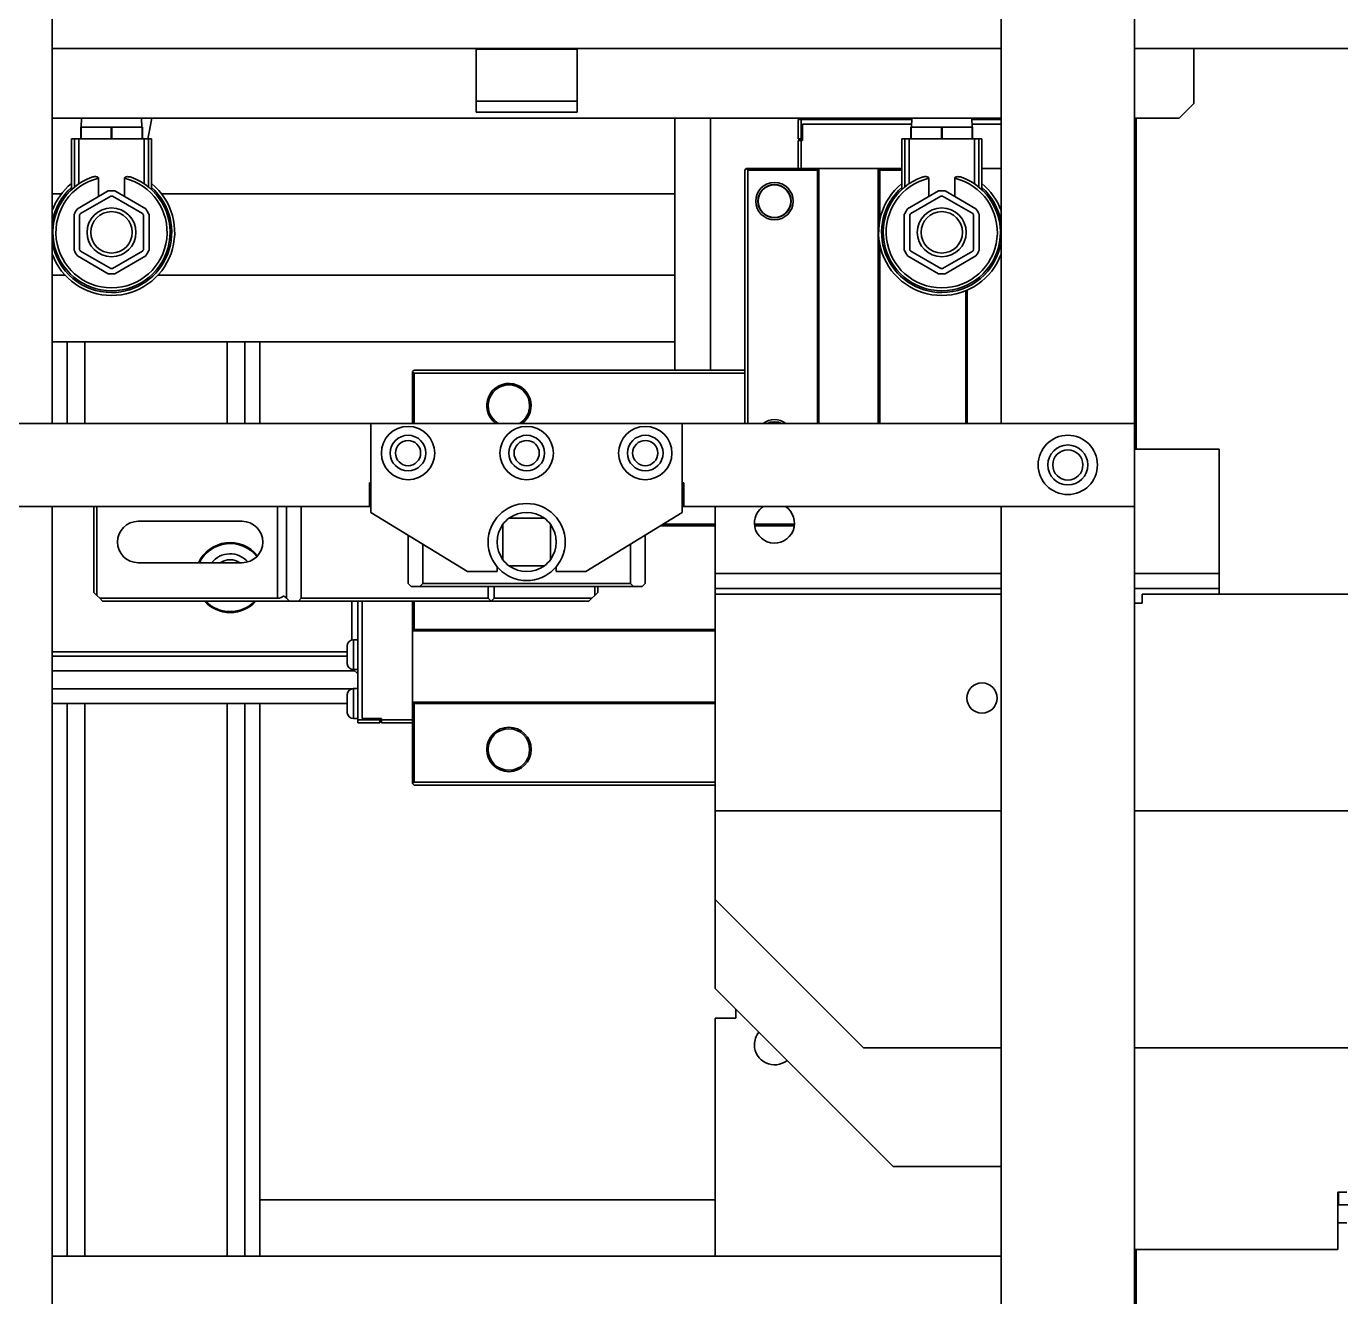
# Model space of a CAD drawing. Header units: millimetres. Extents: x -1052 to 3351, y 0 to 2015.
# Drawn here: x -378.26 to -371.7, y 1675.2 to 1681.54 of the extents above; entities that cross this region are included whole.
import ezdxf

# ---------------------------------------------------------------- set-up
doc = ezdxf.new("R2010")
doc.units = ezdxf.units.MM

msp = doc.modelspace()

# ---------------------------------------------------------------- linework, layer by layer
at = {"color": 7, "linetype": 'Continuous', "lineweight": 35}
for p, q in [((-372.7291, 1683.1649), (-372.7291, 1679.5557)), ((-372.7291, 1683.1649), (-372.7291, 1679.5557)), ((-378.1281, 1683.091), (-378.1281, 1679.5557)), ((-378.1281, 1683.091), (-378.1281, 1679.5557)), ((-373.3947, 1683.091), (-373.3947, 1679.5557)), ((-373.3947, 1683.091), (-373.3947, 1679.5557)), ((-373.3947, 1681.4269), (-378.1281, 1681.4269)), ((-373.3947, 1681.4269), (-378.1281, 1681.4269)), ((-376.0129, 1681.4269), (-376.0129, 1681.4234)), ((-376.0129, 1681.4269), (-376.0129, 1681.4234)), ((-376.0129, 1681.4234), (-375.51, 1681.4234)), ((-376.0129, 1681.4234), (-376.0129, 1681.1641)), ((-376.0129, 1681.4234), (-375.51, 1681.4234)), ((-376.0129, 1681.4234), (-376.0129, 1681.1641)), ((-375.51, 1681.4234), (-375.51, 1681.4269)), ((-375.51, 1681.4234), (-375.51, 1681.4269)), ((-375.51, 1681.1641), (-375.51, 1681.4234)), ((-375.51, 1681.1641), (-375.51, 1681.4234)), ((-371.5458, 1681.4269), (-372.7291, 1681.4269)), ((-371.5458, 1681.4269), (-372.7291, 1681.4269)), ((-372.4333, 1681.4269), (-372.4333, 1681.1532)), ((-372.4333, 1681.4269), (-372.4333, 1681.1532)), ((-376.0129, 1681.1641), (-375.51, 1681.1641)), ((-376.0129, 1681.1089), (-376.0129, 1681.1641)), ((-376.0129, 1681.1641), (-375.51, 1681.1641)), ((-376.0129, 1681.1089), (-376.0129, 1681.1641)), ((-375.51, 1681.1641), (-375.51, 1681.1089)), ((-375.51, 1681.1641), (-375.51, 1681.1089)), ((-372.5072, 1681.0793), (-372.4333, 1681.1532)), ((-372.5072, 1681.0793), (-372.4333, 1681.1532)), ((-375.51, 1681.1089), (-376.0129, 1681.1089)), ((-375.51, 1681.1089), (-376.0129, 1681.1089)), ((-373.3947, 1681.0793), (-378.1281, 1681.0793)), ((-373.3947, 1681.0793), (-378.1281, 1681.0793)), ((-377.9861, 1680.9758), (-377.9861, 1681.035)), ((-377.9861, 1681.035), (-377.9846, 1681.035)), ((-377.9861, 1680.9758), (-377.9861, 1681.035)), ((-377.9861, 1681.035), (-377.9846, 1681.035)), ((-377.9846, 1681.035), (-377.9846, 1680.9758)), ((-377.9846, 1681.035), (-377.8338, 1681.035)), ((-377.9846, 1681.035), (-377.9846, 1680.9758)), ((-377.9846, 1681.035), (-377.8338, 1681.035)), ((-377.9817, 1681.0793), (-377.9839, 1681.035)), ((-377.9817, 1681.0793), (-377.9839, 1681.035)), ((-377.8338, 1681.035), (-377.8308, 1681.035)), ((-377.8338, 1680.9758), (-377.8338, 1681.035)), ((-377.8338, 1681.035), (-377.8308, 1681.035)), ((-377.8338, 1680.9758), (-377.8338, 1681.035)), ((-377.8308, 1681.035), (-377.8308, 1680.9758)), ((-377.8308, 1681.035), (-377.68, 1681.035)), ((-377.8308, 1681.035), (-377.8308, 1680.9758)), ((-377.8308, 1681.035), (-377.68, 1681.035)), ((-377.6807, 1681.035), (-377.6829, 1681.0793)), ((-377.6807, 1681.035), (-377.6829, 1681.0793)), ((-377.68, 1680.9758), (-377.68, 1681.035)), ((-377.68, 1681.035), (-377.6784, 1681.035)), ((-377.68, 1680.9758), (-377.68, 1681.035)), ((-377.68, 1681.035), (-377.6784, 1681.035)), ((-377.6784, 1681.035), (-377.6784, 1680.9758)), ((-377.6784, 1681.035), (-377.6784, 1680.9758)), ((-375.0218, 1679.822), (-375.0218, 1681.0793)), ((-375.0218, 1679.822), (-375.0218, 1681.0793)), ((-374.8443, 1679.822), (-374.8443, 1681.0793)), ((-374.8443, 1679.822), (-374.8443, 1681.0793)), ((-374.407, 1681.0719), (-374.407, 1680.9757)), ((-374.407, 1681.0719), (-374.3922, 1681.0719)), ((-374.407, 1681.0719), (-374.407, 1680.9757)), ((-374.407, 1681.0719), (-374.3922, 1681.0719)), ((-374.3922, 1681.0719), (-374.3922, 1680.9757)), ((-374.3922, 1681.0719), (-373.8403, 1681.0719)), ((-374.3922, 1681.0719), (-374.3922, 1680.9757)), ((-374.3922, 1681.0719), (-373.8403, 1681.0719)), ((-374.3895, 1681.0793), (-374.3895, 1681.0719)), ((-374.3895, 1681.0793), (-374.3895, 1681.0719)), ((-374.3848, 1680.9683), (-374.3848, 1681.0497)), ((-374.3848, 1681.0497), (-373.8415, 1681.0497)), ((-374.3848, 1680.9757), (-374.3848, 1681.0497)), ((-374.3848, 1680.9683), (-374.3848, 1681.0497)), ((-374.3848, 1681.0497), (-373.8415, 1681.0497)), ((-374.3848, 1680.9757), (-374.3848, 1681.0497)), ((-374.2617, 1681.0719), (-374.2617, 1681.0793)), ((-374.2617, 1681.0719), (-374.2617, 1681.0793)), ((-374.2295, 1681.0793), (-374.2295, 1681.0719)), ((-374.2295, 1681.0793), (-374.2295, 1681.0719)), ((-374.1999, 1681.0719), (-374.1925, 1681.0793)), ((-374.1999, 1681.0719), (-374.1925, 1681.0793)), ((-374.1602, 1681.0793), (-374.1602, 1681.0719)), ((-374.1602, 1681.0793), (-374.1602, 1681.0719)), ((-374.0324, 1681.0719), (-374.0324, 1681.0793)), ((-374.0324, 1681.0719), (-374.0324, 1681.0793)), ((-373.8711, 1681.0793), (-373.8711, 1681.0719)), ((-373.8711, 1681.0793), (-373.8711, 1681.0719)), ((-373.8444, 1680.9758), (-373.8444, 1681.035)), ((-373.8444, 1681.035), (-373.8429, 1681.035)), ((-373.8444, 1680.9758), (-373.8444, 1681.035)), ((-373.8444, 1681.035), (-373.8429, 1681.035)), ((-373.8429, 1681.035), (-373.8429, 1680.9758)), ((-373.8429, 1681.035), (-373.6921, 1681.035)), ((-373.8429, 1681.035), (-373.8429, 1680.9758)), ((-373.8429, 1681.035), (-373.6921, 1681.035)), ((-373.84, 1681.0793), (-373.8422, 1681.035)), ((-373.84, 1681.0793), (-373.8422, 1681.035)), ((-373.6921, 1681.035), (-373.6891, 1681.035)), ((-373.6921, 1680.9758), (-373.6921, 1681.035)), ((-373.6921, 1681.035), (-373.6891, 1681.035)), ((-373.6921, 1680.9758), (-373.6921, 1681.035)), ((-373.6891, 1681.035), (-373.6891, 1680.9758)), ((-373.6891, 1681.035), (-373.5383, 1681.035)), ((-373.6891, 1681.035), (-373.6891, 1680.9758)), ((-373.6891, 1681.035), (-373.5383, 1681.035)), ((-373.539, 1681.035), (-373.5412, 1681.0793)), ((-373.539, 1681.035), (-373.5412, 1681.0793)), ((-373.5408, 1681.0719), (-373.3947, 1681.0719)), ((-373.5408, 1681.0719), (-373.3947, 1681.0719)), ((-373.5397, 1681.0497), (-373.3947, 1681.0497)), ((-373.5397, 1681.0497), (-373.3947, 1681.0497)), ((-373.539, 1681.0793), (-373.539, 1681.0719)), ((-373.539, 1681.0793), (-373.539, 1681.0719)), ((-373.5383, 1680.9758), (-373.5383, 1681.035)), ((-373.5383, 1681.035), (-373.5367, 1681.035)), ((-373.5383, 1680.9758), (-373.5383, 1681.035)), ((-373.5383, 1681.035), (-373.5367, 1681.035)), ((-373.5367, 1681.035), (-373.5367, 1680.9758)), ((-373.5367, 1681.035), (-373.5367, 1680.9758)), ((-373.4112, 1681.0719), (-373.4112, 1681.0793)), ((-373.4112, 1681.0719), (-373.4112, 1681.0793)), ((-372.5072, 1681.0793), (-372.7291, 1681.0793)), ((-372.5072, 1681.0793), (-372.7291, 1681.0793)), ((-372.7207, 1681.0793), (-372.7207, 1679.4277)), ((-372.7207, 1681.0793), (-372.7207, 1679.4277)), ((-378.032, 1680.7226), (-378.032, 1680.9758)), ((-378.032, 1680.9758), (-378.0172, 1680.9758)), ((-378.032, 1680.7226), (-378.032, 1680.9758)), ((-378.032, 1680.9758), (-378.0172, 1680.9758)), ((-378.0172, 1680.9758), (-378.0172, 1680.7356)), ((-378.0172, 1680.9758), (-377.9958, 1680.9758)), ((-378.0172, 1680.9758), (-378.0172, 1680.7356)), ((-378.0172, 1680.9758), (-377.9958, 1680.9758)), ((-377.9958, 1680.9758), (-377.9958, 1680.7515)), ((-377.9958, 1680.9758), (-377.6688, 1680.9758)), ((-377.9958, 1680.9758), (-377.9958, 1680.7515)), ((-377.9958, 1680.9758), (-377.6688, 1680.9758)), ((-377.6688, 1680.7515), (-377.6688, 1680.9758)), ((-377.6688, 1680.9758), (-377.6474, 1680.9758)), ((-377.6688, 1680.7515), (-377.6688, 1680.9758)), ((-377.6688, 1680.9758), (-377.6474, 1680.9758)), ((-377.6474, 1680.7356), (-377.6474, 1680.9758)), ((-377.6474, 1680.9758), (-377.6326, 1680.9758)), ((-377.6474, 1680.7356), (-377.6474, 1680.9758)), ((-377.6474, 1680.9758), (-377.6326, 1680.9758)), ((-377.6326, 1680.9758), (-377.6326, 1680.7226)), ((-377.6326, 1680.9758), (-377.6326, 1680.7226)), ((-374.3922, 1680.9757), (-374.407, 1680.9757)), ((-374.3922, 1680.9757), (-374.407, 1680.9757)), ((-374.407, 1680.9683), (-374.407, 1680.8278)), ((-374.407, 1680.9683), (-374.3922, 1680.9683)), ((-374.407, 1680.9683), (-374.407, 1680.8278)), ((-374.407, 1680.9683), (-374.3922, 1680.9683)), ((-374.3848, 1680.9757), (-374.3922, 1680.9757)), ((-374.3848, 1680.9757), (-374.3922, 1680.9757)), ((-374.3922, 1680.9683), (-374.3922, 1680.8278)), ((-374.3922, 1680.9683), (-374.3848, 1680.9683)), ((-374.3922, 1680.9683), (-374.3922, 1680.8278)), ((-374.3922, 1680.9683), (-374.3848, 1680.9683)), ((-373.8903, 1680.7226), (-373.8903, 1680.9758)), ((-373.8903, 1680.9758), (-373.8755, 1680.9758)), ((-373.8903, 1680.7226), (-373.8903, 1680.9758)), ((-373.8903, 1680.9758), (-373.8755, 1680.9758)), ((-373.8755, 1680.9758), (-373.8755, 1680.7356)), ((-373.8755, 1680.9758), (-373.8541, 1680.9758)), ((-373.8755, 1680.9758), (-373.8755, 1680.7356)), ((-373.8755, 1680.9758), (-373.8541, 1680.9758)), ((-373.8541, 1680.9758), (-373.8541, 1680.7515)), ((-373.8541, 1680.9758), (-373.5271, 1680.9758)), ((-373.8541, 1680.9758), (-373.8541, 1680.7515)), ((-373.8541, 1680.9758), (-373.5271, 1680.9758)), ((-373.5271, 1680.7515), (-373.5271, 1680.9758)), ((-373.5271, 1680.9758), (-373.5057, 1680.9758)), ((-373.5271, 1680.7515), (-373.5271, 1680.9758)), ((-373.5271, 1680.9758), (-373.5057, 1680.9758)), ((-373.5057, 1680.7356), (-373.5057, 1680.9758)), ((-373.5057, 1680.9758), (-373.4909, 1680.9758)), ((-373.5057, 1680.7356), (-373.5057, 1680.9758)), ((-373.5057, 1680.9758), (-373.4909, 1680.9758)), ((-373.4909, 1680.9758), (-373.4909, 1680.7226)), ((-373.4909, 1680.9758), (-373.4909, 1680.7226)), ((-374.6658, 1680.8278), (-374.6732, 1680.8204)), ((-374.6658, 1680.8278), (-374.6732, 1680.8204)), ((-374.6732, 1679.5557), (-374.6732, 1680.8204)), ((-374.6732, 1679.5557), (-374.6732, 1680.8204)), ((-374.6584, 1680.8204), (-374.6658, 1680.8278)), ((-374.6658, 1680.8278), (-374.3034, 1680.8278)), ((-374.6584, 1680.8204), (-374.6658, 1680.8278)), ((-374.6658, 1680.8278), (-374.3034, 1680.8278)), ((-374.3108, 1680.8204), (-374.6584, 1680.8204)), ((-374.6584, 1679.5557), (-374.6584, 1680.8204)), ((-374.3108, 1680.8204), (-374.6584, 1680.8204)), ((-374.6584, 1679.5557), (-374.6584, 1680.8204)), ((-374.3034, 1680.8278), (-374.3108, 1680.8204)), ((-374.3034, 1680.8278), (-374.3108, 1680.8204)), ((-374.3108, 1679.5557), (-374.3108, 1680.8204)), ((-374.3108, 1679.5557), (-374.3108, 1680.8204)), ((-374.3034, 1679.5557), (-374.3034, 1680.8278)), ((-374.0076, 1680.8278), (-374.3034, 1680.8278)), ((-374.3034, 1679.5557), (-374.3034, 1680.8278)), ((-374.0076, 1680.8278), (-374.3034, 1680.8278)), ((-374.0002, 1680.8204), (-374.0076, 1680.8278)), ((-374.0076, 1680.8278), (-373.8903, 1680.8278)), ((-374.0076, 1679.5557), (-374.0076, 1680.8278)), ((-374.0002, 1680.8204), (-374.0076, 1680.8278)), ((-374.0076, 1680.8278), (-373.8903, 1680.8278)), ((-374.0076, 1679.5557), (-374.0076, 1680.8278)), ((-374.0002, 1680.5678), (-374.0002, 1680.8204)), ((-373.8903, 1680.8204), (-374.0002, 1680.8204)), ((-374.0002, 1680.5678), (-374.0002, 1680.8204)), ((-373.8903, 1680.8204), (-374.0002, 1680.8204)), ((-373.4909, 1680.8278), (-373.3947, 1680.8278)), ((-373.4909, 1680.8278), (-373.3947, 1680.8278)), ((-377.8966, 1680.7792), (-377.8966, 1680.6883)), ((-377.8966, 1680.7792), (-377.8966, 1680.6883)), ((-377.7679, 1680.6883), (-377.7679, 1680.7792)), ((-377.7679, 1680.6883), (-377.7679, 1680.7792)), ((-373.7549, 1680.7792), (-373.7549, 1680.6883)), ((-373.7549, 1680.7792), (-373.7549, 1680.6883)), ((-373.6262, 1680.6883), (-373.6262, 1680.7792)), ((-373.6262, 1680.6883), (-373.6262, 1680.7792)), ((-378.0816, 1680.7021), (-378.1281, 1680.7021)), ((-378.0816, 1680.7021), (-378.1281, 1680.7021)), ((-377.849, 1680.7158), (-378.0027, 1680.6271)), ((-377.849, 1680.7158), (-378.0027, 1680.6271)), ((-377.8365, 1680.6906), (-377.987, 1680.6037)), ((-377.8365, 1680.6906), (-377.987, 1680.6037)), ((-377.6775, 1680.6037), (-377.828, 1680.6906)), ((-377.6775, 1680.6037), (-377.828, 1680.6906)), ((-377.6619, 1680.6271), (-377.8156, 1680.7158)), ((-377.6619, 1680.6271), (-377.8156, 1680.7158)), ((-375.0218, 1680.7021), (-377.583, 1680.7021)), ((-375.0218, 1680.7021), (-377.583, 1680.7021)), ((-373.7073, 1680.7158), (-373.861, 1680.6271)), ((-373.7073, 1680.7158), (-373.861, 1680.6271)), ((-373.6948, 1680.6906), (-373.8453, 1680.6037)), ((-373.6948, 1680.6906), (-373.8453, 1680.6037)), ((-373.5358, 1680.6037), (-373.6863, 1680.6906)), ((-373.5358, 1680.6037), (-373.6863, 1680.6906)), ((-373.5202, 1680.6271), (-373.6739, 1680.7158)), ((-373.5202, 1680.6271), (-373.6739, 1680.7158)), ((-378.0194, 1680.5981), (-378.0194, 1680.4207)), ((-378.0194, 1680.5981), (-378.0194, 1680.4207)), ((-377.9913, 1680.5963), (-377.9913, 1680.4225)), ((-377.9913, 1680.5963), (-377.9913, 1680.4225)), ((-377.6733, 1680.4225), (-377.6733, 1680.5963)), ((-377.6733, 1680.4225), (-377.6733, 1680.5963)), ((-377.6452, 1680.4207), (-377.6452, 1680.5981)), ((-377.6452, 1680.4207), (-377.6452, 1680.5981)), ((-373.8777, 1680.5981), (-373.8777, 1680.4207)), ((-373.8777, 1680.5981), (-373.8777, 1680.4207)), ((-373.8496, 1680.5963), (-373.8496, 1680.4225)), ((-373.8496, 1680.5963), (-373.8496, 1680.4225)), ((-373.5316, 1680.4225), (-373.5316, 1680.5963)), ((-373.5316, 1680.4225), (-373.5316, 1680.5963)), ((-373.5035, 1680.4207), (-373.5035, 1680.5981)), ((-373.5035, 1680.4207), (-373.5035, 1680.5981)), ((-374.0002, 1679.5557), (-374.0002, 1680.451)), ((-374.0002, 1679.5557), (-374.0002, 1680.451)), ((-378.0027, 1680.3917), (-377.849, 1680.303)), ((-378.0027, 1680.3917), (-377.849, 1680.303)), ((-377.987, 1680.4151), (-377.8365, 1680.3283)), ((-377.987, 1680.4151), (-377.8365, 1680.3283)), ((-377.828, 1680.3283), (-377.6775, 1680.4151)), ((-377.828, 1680.3283), (-377.6775, 1680.4151)), ((-377.8156, 1680.303), (-377.6619, 1680.3917)), ((-377.8156, 1680.303), (-377.6619, 1680.3917)), ((-373.861, 1680.3917), (-373.7073, 1680.303)), ((-373.861, 1680.3917), (-373.7073, 1680.303)), ((-373.8453, 1680.4151), (-373.6948, 1680.3283)), ((-373.8453, 1680.4151), (-373.6948, 1680.3283)), ((-373.6863, 1680.3283), (-373.5358, 1680.4151)), ((-373.6863, 1680.3283), (-373.5358, 1680.4151)), ((-373.6739, 1680.303), (-373.5202, 1680.3917)), ((-373.6739, 1680.303), (-373.5202, 1680.3917)), ((-378.0634, 1680.2953), (-378.1281, 1680.2953)), ((-378.0634, 1680.2953), (-378.1281, 1680.2953)), ((-375.0218, 1680.2953), (-377.6011, 1680.2953)), ((-375.0218, 1680.2953), (-377.6011, 1680.2953)), ((-373.5712, 1679.5557), (-373.5712, 1680.2178)), ((-373.5712, 1679.5557), (-373.5712, 1680.2178)), ((-373.5638, 1679.5557), (-373.5638, 1680.221)), ((-373.5638, 1679.5557), (-373.5638, 1680.221)), ((-375.0218, 1679.9625), (-378.1281, 1679.9625)), ((-375.0218, 1679.9625), (-378.1281, 1679.9625)), ((-378.0542, 1679.9625), (-378.0542, 1679.5557)), ((-378.0542, 1679.9625), (-378.0542, 1679.5557)), ((-377.9654, 1679.9625), (-377.9654, 1679.5557)), ((-377.9654, 1679.9625), (-377.9654, 1679.5557)), ((-377.2554, 1679.9625), (-377.2554, 1679.5557)), ((-377.2554, 1679.9625), (-377.2554, 1679.5557)), ((-377.1667, 1679.9625), (-377.1667, 1679.5557)), ((-377.1667, 1679.9625), (-377.1667, 1679.5557)), ((-377.0927, 1679.9625), (-377.0927, 1679.5557)), ((-377.0927, 1679.9625), (-377.0927, 1679.5557)), ((-376.3233, 1679.822), (-376.3307, 1679.8146)), ((-376.3233, 1679.822), (-376.3307, 1679.8146)), ((-376.3307, 1679.8146), (-376.3233, 1679.8072)), ((-376.3307, 1679.5557), (-376.3307, 1679.8146)), ((-376.3307, 1679.8146), (-376.3233, 1679.8072)), ((-376.3307, 1679.5557), (-376.3307, 1679.8146)), ((-374.6732, 1679.822), (-376.3233, 1679.822)), ((-374.6732, 1679.822), (-376.3233, 1679.822)), ((-374.6732, 1679.8072), (-376.3233, 1679.8072)), ((-376.3233, 1679.8072), (-376.3233, 1679.5557)), ((-374.6732, 1679.8072), (-376.3233, 1679.8072)), ((-376.3233, 1679.8072), (-376.3233, 1679.5557)), ((-376.538, 1679.5557), (-378.7938, 1679.5557)), ((-376.538, 1679.5557), (-378.7938, 1679.5557)), ((-376.538, 1679.5557), (-376.538, 1679.112)), ((-374.9849, 1679.5557), (-376.538, 1679.5557)), ((-376.538, 1679.5557), (-376.538, 1679.112)), ((-374.9849, 1679.5557), (-376.538, 1679.5557)), ((-374.9849, 1679.5557), (-374.9849, 1679.112)), ((-372.7291, 1679.5557), (-374.9849, 1679.5557)), ((-374.9849, 1679.5557), (-374.9849, 1679.112)), ((-372.7291, 1679.5557), (-374.9849, 1679.5557)), ((-374.52, 1679.5629), (-374.5113, 1679.5557)), ((-374.52, 1679.5629), (-374.5113, 1679.5557)), ((-374.5057, 1679.5607), (-374.4981, 1679.5557)), ((-374.5057, 1679.5607), (-374.4981, 1679.5557)), ((-372.7291, 1679.1415), (-372.7291, 1679.5557)), ((-372.7291, 1679.1415), (-372.7291, 1679.5557)), ((-372.3065, 1679.4277), (-372.7291, 1679.4277)), ((-372.3065, 1679.4277), (-372.7291, 1679.4277)), ((-372.3065, 1679.4277), (-372.3065, 1678.8064)), ((-372.3065, 1679.4277), (-372.3065, 1678.8064)), ((-376.538, 1679.2599), (-376.5454, 1679.2599)), ((-376.5454, 1679.2599), (-376.5454, 1679.1415)), ((-376.538, 1679.2599), (-376.5454, 1679.2599)), ((-376.5454, 1679.2599), (-376.5454, 1679.1415)), ((-374.9775, 1679.2599), (-374.9849, 1679.2599)), ((-374.9775, 1679.2599), (-374.9849, 1679.2599)), ((-374.9775, 1679.2599), (-374.9775, 1679.1415)), ((-374.9775, 1679.2599), (-374.9775, 1679.1415)), ((-376.5454, 1679.1415), (-378.7938, 1679.1415)), ((-376.5454, 1679.1415), (-378.7938, 1679.1415)), ((-378.1281, 1679.1415), (-378.1281, 1674.7761)), ((-378.1281, 1679.1415), (-378.1281, 1674.7761)), ((-377.921, 1678.7126), (-377.921, 1679.1415)), ((-377.921, 1678.7126), (-377.921, 1679.1415)), ((-377.9062, 1679.1415), (-377.9062, 1678.6978)), ((-377.9062, 1679.1415), (-377.9062, 1678.6978)), ((-377.0039, 1678.683), (-377.0039, 1679.1415)), ((-377.0039, 1678.683), (-377.0039, 1679.1415)), ((-376.9596, 1678.683), (-376.9596, 1679.1415)), ((-376.9596, 1678.683), (-376.9596, 1679.1415)), ((-376.8856, 1679.1415), (-376.8856, 1678.683)), ((-376.8856, 1679.1415), (-376.8856, 1678.683)), ((-376.5454, 1679.1415), (-376.538, 1679.1415)), ((-376.5454, 1679.1415), (-376.538, 1679.1415)), ((-374.9849, 1679.1415), (-374.9775, 1679.1415)), ((-374.9849, 1679.1415), (-374.9775, 1679.1415)), ((-372.7291, 1679.1415), (-374.9775, 1679.1415)), ((-372.7291, 1679.1415), (-374.9775, 1679.1415)), ((-374.8211, 1678.8064), (-374.8211, 1679.1415)), ((-374.8211, 1678.8064), (-374.8211, 1679.1415)), ((-373.3947, 1679.1415), (-373.3947, 1674.7761)), ((-373.3947, 1679.1415), (-373.3947, 1674.7761)), ((-372.7291, 1679.1415), (-372.7291, 1674.7761)), ((-372.7291, 1679.1415), (-372.7291, 1674.7761)), ((-377.6992, 1679.0676), (-377.1814, 1679.0676)), ((-377.6992, 1679.0676), (-377.1814, 1679.0676)), ((-376.0573, 1678.8161), (-376.538, 1679.112)), ((-376.0573, 1678.8161), (-376.538, 1679.112)), ((-375.8798, 1679.0528), (-375.8798, 1678.8753)), ((-375.8798, 1679.0528), (-375.8798, 1678.8753)), ((-375.6727, 1679.0824), (-375.8502, 1679.0824)), ((-375.6727, 1679.0824), (-375.8502, 1679.0824)), ((-375.6431, 1678.8753), (-375.6431, 1679.0528)), ((-375.6431, 1678.8753), (-375.6431, 1679.0528)), ((-374.9849, 1679.112), (-375.4656, 1678.8161)), ((-374.9849, 1679.112), (-375.4656, 1678.8161)), ((-374.8211, 1679.0528), (-375.081, 1679.0528)), ((-374.8211, 1679.0528), (-375.081, 1679.0528)), ((-374.4256, 1679.0528), (-374.625, 1679.0528)), ((-374.4256, 1679.0528), (-374.625, 1679.0528)), ((-376.3531, 1678.757), (-376.3531, 1678.9982)), ((-376.3531, 1678.757), (-376.3531, 1678.9982)), ((-375.1698, 1678.9982), (-375.1698, 1678.757)), ((-375.1698, 1678.9982), (-375.1698, 1678.757)), ((-374.8211, 1679.0454), (-375.093, 1679.0454)), ((-374.8211, 1679.0454), (-375.093, 1679.0454)), ((-374.4262, 1679.0454), (-374.6243, 1679.0454)), ((-374.4262, 1679.0454), (-374.6243, 1679.0454)), ((-376.2791, 1678.9527), (-376.2791, 1678.757)), ((-376.2791, 1678.9527), (-376.2791, 1678.757)), ((-375.2437, 1678.757), (-375.2437, 1678.9527)), ((-375.2437, 1678.757), (-375.2437, 1678.9527)), ((-377.1814, 1678.8605), (-377.6992, 1678.8605)), ((-377.1814, 1678.8605), (-377.6992, 1678.8605)), ((-375.9093, 1678.8161), (-376.0573, 1678.8161)), ((-375.9093, 1678.8161), (-376.0573, 1678.8161)), ((-375.9093, 1678.8412), (-375.9093, 1678.8161)), ((-375.9093, 1678.8412), (-375.9093, 1678.8161)), ((-375.8502, 1678.8457), (-375.6727, 1678.8457)), ((-375.8502, 1678.8457), (-375.6727, 1678.8457)), ((-375.6135, 1678.8161), (-375.6135, 1678.8412)), ((-375.6135, 1678.8161), (-375.6135, 1678.8412)), ((-375.4656, 1678.8161), (-375.6135, 1678.8161)), ((-375.4656, 1678.8161), (-375.6135, 1678.8161)), ((-374.8211, 1678.8064), (-374.8211, 1678.7325)), ((-374.8211, 1678.8064), (-373.3947, 1678.8064)), ((-374.8211, 1678.8064), (-374.8211, 1678.7325)), ((-374.8211, 1678.8064), (-373.3947, 1678.8064)), ((-372.7291, 1678.8064), (-372.3065, 1678.8064)), ((-372.7291, 1678.8064), (-372.3065, 1678.8064)), ((-372.3065, 1678.7325), (-372.3065, 1678.8064)), ((-372.3065, 1678.7325), (-372.3065, 1678.8064)), ((-376.3383, 1678.7422), (-376.3531, 1678.757)), ((-376.3383, 1678.7422), (-376.3531, 1678.757)), ((-376.2939, 1678.7422), (-376.3383, 1678.7422)), ((-376.2939, 1678.7422), (-376.3383, 1678.7422)), ((-376.2791, 1678.757), (-376.2939, 1678.7422)), ((-376.2791, 1678.757), (-376.2939, 1678.7422)), ((-375.2289, 1678.7422), (-376.2939, 1678.7422)), ((-375.2289, 1678.7422), (-376.2939, 1678.7422)), ((-376.2791, 1678.757), (-375.2437, 1678.757)), ((-376.2791, 1678.757), (-375.2437, 1678.757)), ((-375.9537, 1678.683), (-375.9537, 1678.7422)), ((-375.9537, 1678.683), (-375.9537, 1678.7422)), ((-375.9241, 1678.7422), (-375.9241, 1678.683)), ((-375.9241, 1678.7422), (-375.9241, 1678.683)), ((-375.4212, 1678.6978), (-375.4212, 1678.7422)), ((-375.4212, 1678.6978), (-375.4212, 1678.7422)), ((-375.4064, 1678.7422), (-375.4064, 1678.7126)), ((-375.4064, 1678.7422), (-375.4064, 1678.7126)), ((-375.2289, 1678.7422), (-375.2437, 1678.757)), ((-375.2289, 1678.7422), (-375.2437, 1678.757)), ((-375.1845, 1678.7422), (-375.2289, 1678.7422)), ((-375.1845, 1678.7422), (-375.2289, 1678.7422)), ((-375.1698, 1678.757), (-375.1845, 1678.7422)), ((-375.1698, 1678.757), (-375.1845, 1678.7422)), ((-373.3947, 1678.7325), (-374.8211, 1678.7325)), ((-374.8211, 1678.7325), (-374.8211, 1678.7029)), ((-373.3947, 1678.7325), (-374.8211, 1678.7325)), ((-374.8211, 1678.7325), (-374.8211, 1678.7029)), ((-372.3065, 1678.7325), (-372.7291, 1678.7325)), ((-372.3065, 1678.7325), (-372.7291, 1678.7325)), ((-372.3065, 1678.7029), (-372.3065, 1678.7325)), ((-372.3065, 1678.7029), (-372.3065, 1678.7325)), ((-377.921, 1678.7126), (-377.9062, 1678.6978)), ((-377.921, 1678.7126), (-377.9062, 1678.6978)), ((-377.9062, 1678.6978), (-377.8915, 1678.683)), ((-377.9062, 1678.6978), (-377.8915, 1678.683)), ((-377.8915, 1678.683), (-377.8767, 1678.6682)), ((-377.8915, 1678.683), (-377.0039, 1678.683)), ((-377.8915, 1678.683), (-377.8767, 1678.6682)), ((-377.8915, 1678.683), (-377.0039, 1678.683)), ((-376.9448, 1678.6682), (-377.8767, 1678.6682)), ((-376.9448, 1678.6682), (-377.8767, 1678.6682)), ((-376.9448, 1678.6682), (-376.9596, 1678.683)), ((-376.9448, 1678.6682), (-376.9596, 1678.683)), ((-376.9004, 1678.6682), (-376.9448, 1678.6682)), ((-376.9004, 1678.6682), (-376.9448, 1678.6682)), ((-376.8856, 1678.683), (-376.9004, 1678.6682)), ((-376.8856, 1678.683), (-376.9004, 1678.6682)), ((-375.9389, 1678.6682), (-376.9004, 1678.6682)), ((-375.9389, 1678.6682), (-376.9004, 1678.6682)), ((-376.8856, 1678.683), (-375.9537, 1678.683)), ((-376.8856, 1678.683), (-375.9537, 1678.683)), ((-376.634, 1678.4752), (-376.634, 1678.6682)), ((-376.634, 1678.4752), (-376.634, 1678.6682)), ((-376.6044, 1678.0765), (-376.6044, 1678.6682)), ((-376.6044, 1678.0765), (-376.6044, 1678.6682)), ((-376.5822, 1678.0839), (-376.5822, 1678.6682)), ((-376.5822, 1678.0839), (-376.5822, 1678.6682)), ((-376.3307, 1678.5203), (-376.3307, 1678.6682)), ((-376.3307, 1678.5203), (-376.3307, 1678.6682)), ((-376.3233, 1678.6682), (-376.3233, 1678.5277)), ((-376.3233, 1678.6682), (-376.3233, 1678.5277)), ((-375.9389, 1678.6682), (-375.9537, 1678.683)), ((-375.9389, 1678.6682), (-375.9537, 1678.683)), ((-375.9241, 1678.683), (-375.9389, 1678.6682)), ((-375.9241, 1678.683), (-375.9389, 1678.6682)), ((-375.4508, 1678.6682), (-375.9389, 1678.6682)), ((-375.4508, 1678.6682), (-375.9389, 1678.6682)), ((-375.9241, 1678.683), (-375.436, 1678.683)), ((-375.9241, 1678.683), (-375.436, 1678.683)), ((-375.4508, 1678.6682), (-375.436, 1678.683)), ((-375.4508, 1678.6682), (-375.436, 1678.683)), ((-375.436, 1678.683), (-375.4212, 1678.6978)), ((-375.436, 1678.683), (-375.4212, 1678.6978)), ((-375.4212, 1678.6978), (-375.4064, 1678.7126)), ((-375.4212, 1678.6978), (-375.4064, 1678.7126)), ((-374.8211, 1677.6231), (-374.8211, 1678.7029)), ((-374.8211, 1678.7029), (-373.3947, 1678.7029)), ((-374.8211, 1677.6231), (-374.8211, 1678.7029)), ((-374.8211, 1678.7029), (-373.3947, 1678.7029)), ((-372.7291, 1678.6585), (-372.6911, 1678.6585)), ((-372.7291, 1678.6585), (-372.6911, 1678.6585)), ((-372.6911, 1678.6585), (-372.6911, 1678.7029)), ((-372.6911, 1678.7029), (-370.3582, 1678.7029)), ((-372.6911, 1678.6585), (-372.6911, 1678.7029)), ((-372.6911, 1678.7029), (-370.3582, 1678.7029)), ((-376.3233, 1678.5277), (-376.3307, 1678.5203)), ((-376.3233, 1678.5277), (-376.3307, 1678.5203)), ((-374.8211, 1678.5277), (-376.3233, 1678.5277)), ((-374.8211, 1678.5277), (-376.3233, 1678.5277)), ((-376.6044, 1678.4764), (-376.6251, 1678.4764)), ((-376.6251, 1678.3275), (-376.6251, 1678.4764)), ((-376.6044, 1678.4764), (-376.6251, 1678.4764)), ((-376.6251, 1678.3275), (-376.6251, 1678.4764)), ((-374.8211, 1678.5203), (-376.3307, 1678.5203)), ((-376.3307, 1678.5203), (-376.3307, 1678.1653)), ((-374.8211, 1678.5203), (-376.3307, 1678.5203)), ((-376.3307, 1678.5203), (-376.3307, 1678.1653)), ((-378.1281, 1678.4167), (-376.6581, 1678.4167)), ((-378.1281, 1678.4167), (-376.6581, 1678.4167)), ((-376.657, 1678.3946), (-378.1281, 1678.3946)), ((-376.657, 1678.3946), (-378.1281, 1678.3946)), ((-376.657, 1678.4478), (-376.6576, 1678.441)), ((-376.657, 1678.4478), (-376.6576, 1678.441)), ((-376.6576, 1678.441), (-376.6576, 1678.4172)), ((-376.6576, 1678.441), (-376.6576, 1678.4172)), ((-376.6576, 1678.4172), (-376.657, 1678.4172)), ((-376.6576, 1678.4172), (-376.657, 1678.4172)), ((-376.657, 1678.4172), (-376.657, 1678.3867)), ((-376.657, 1678.4172), (-376.657, 1678.3867)), ((-376.6576, 1678.3867), (-376.6576, 1678.3629)), ((-376.657, 1678.3867), (-376.6576, 1678.3867)), ((-376.6576, 1678.3867), (-376.6576, 1678.3629)), ((-376.657, 1678.3867), (-376.6576, 1678.3867)), ((-376.6576, 1678.3629), (-376.657, 1678.3561)), ((-376.6576, 1678.3629), (-376.657, 1678.3561)), ((-376.6044, 1678.3058), (-376.6261, 1678.3275)), ((-376.6044, 1678.3058), (-376.6261, 1678.3275)), ((-376.6251, 1678.3275), (-376.6044, 1678.3275)), ((-376.6251, 1678.3275), (-376.6044, 1678.3275)), ((-376.6192, 1678.3206), (-378.1281, 1678.3206)), ((-376.6192, 1678.3206), (-378.1281, 1678.3206)), ((-378.1281, 1678.2319), (-376.6309, 1678.2319)), ((-378.1281, 1678.2319), (-376.6309, 1678.2319)), ((-376.657, 1678.2037), (-376.6576, 1678.1969)), ((-376.657, 1678.2037), (-376.6576, 1678.1969)), ((-376.6576, 1678.1969), (-376.6576, 1678.1732)), ((-376.6576, 1678.1969), (-376.6576, 1678.1732)), ((-376.6044, 1678.2324), (-376.6251, 1678.2324)), ((-376.6251, 1678.0834), (-376.6251, 1678.2324)), ((-376.6044, 1678.2324), (-376.6251, 1678.2324)), ((-376.6251, 1678.0834), (-376.6251, 1678.2324)), ((-376.657, 1678.1579), (-378.1281, 1678.1579)), ((-376.657, 1678.1579), (-378.1281, 1678.1579)), ((-378.0542, 1678.1579), (-378.0542, 1675.3992)), ((-378.0542, 1678.1579), (-378.0542, 1675.3992)), ((-377.9654, 1678.1579), (-377.9654, 1675.3992)), ((-377.9654, 1678.1579), (-377.9654, 1675.3992)), ((-377.2554, 1678.1579), (-377.2554, 1675.3992)), ((-377.2554, 1678.1579), (-377.2554, 1675.3992)), ((-377.1667, 1678.1579), (-377.1667, 1675.3992)), ((-377.1667, 1678.1579), (-377.1667, 1675.3992)), ((-377.0927, 1678.1579), (-377.0927, 1675.3992)), ((-377.0927, 1678.1579), (-377.0927, 1675.3992)), ((-376.6576, 1678.1732), (-376.657, 1678.1732)), ((-376.6576, 1678.1732), (-376.657, 1678.1732)), ((-376.6576, 1678.1426), (-376.6576, 1678.1188)), ((-376.657, 1678.1426), (-376.6576, 1678.1426)), ((-376.6576, 1678.1426), (-376.6576, 1678.1188)), ((-376.657, 1678.1426), (-376.6576, 1678.1426)), ((-376.657, 1678.1732), (-376.657, 1678.1426)), ((-376.657, 1678.1732), (-376.657, 1678.1426)), ((-376.3307, 1678.1653), (-376.3233, 1678.1579)), ((-374.8211, 1678.1653), (-376.3307, 1678.1653)), ((-376.3307, 1677.7585), (-376.3307, 1678.1653)), ((-376.3307, 1678.1653), (-376.3233, 1678.1579)), ((-374.8211, 1678.1653), (-376.3307, 1678.1653)), ((-376.3307, 1677.7585), (-376.3307, 1678.1653)), ((-376.3233, 1678.1579), (-376.3233, 1677.7659)), ((-374.8211, 1678.1579), (-376.3233, 1678.1579)), ((-376.3233, 1678.1579), (-376.3233, 1677.7659)), ((-374.8211, 1678.1579), (-376.3233, 1678.1579)), ((-376.6576, 1678.1188), (-376.657, 1678.112)), ((-376.6576, 1678.1188), (-376.657, 1678.112)), ((-376.6251, 1678.0834), (-376.6044, 1678.0834)), ((-376.6251, 1678.0834), (-376.6044, 1678.0834)), ((-376.6044, 1678.0765), (-376.4935, 1678.0765)), ((-376.6044, 1678.0617), (-376.6044, 1678.0765)), ((-376.6044, 1678.0765), (-376.4935, 1678.0765)), ((-376.6044, 1678.0617), (-376.6044, 1678.0765)), ((-376.4861, 1678.0839), (-376.5822, 1678.0839)), ((-376.4935, 1678.0839), (-376.5822, 1678.0839)), ((-376.4861, 1678.0839), (-376.5822, 1678.0839)), ((-376.4935, 1678.0839), (-376.5822, 1678.0839)), ((-376.4935, 1678.0839), (-376.4935, 1678.0765)), ((-376.4935, 1678.0839), (-376.4935, 1678.0765)), ((-376.4935, 1678.0765), (-376.4935, 1678.0617)), ((-376.4935, 1678.0765), (-376.4935, 1678.0617)), ((-376.4861, 1678.0765), (-376.4861, 1678.0839)), ((-376.4861, 1678.0765), (-376.4861, 1678.0839)), ((-376.4861, 1678.0765), (-376.3307, 1678.0765)), ((-376.4861, 1678.0617), (-376.4861, 1678.0765)), ((-376.4861, 1678.0765), (-376.3307, 1678.0765)), ((-376.4861, 1678.0617), (-376.4861, 1678.0765)), ((-376.6044, 1678.0617), (-376.4935, 1678.0617)), ((-376.6044, 1678.0617), (-376.4935, 1678.0617)), ((-376.4861, 1678.0617), (-376.3307, 1678.0617)), ((-376.4861, 1678.0617), (-376.3307, 1678.0617)), ((-376.3233, 1677.7659), (-376.3307, 1677.7585)), ((-376.3233, 1677.7659), (-376.3307, 1677.7585)), ((-376.3307, 1677.7585), (-376.3233, 1677.7511)), ((-376.3307, 1677.7585), (-376.3233, 1677.7511)), ((-374.8211, 1677.7659), (-376.3233, 1677.7659)), ((-374.8211, 1677.7659), (-376.3233, 1677.7659)), ((-374.8211, 1677.7511), (-376.3233, 1677.7511)), ((-374.8211, 1677.7511), (-376.3233, 1677.7511)), ((-374.8211, 1677.6231), (-373.3947, 1677.6231)), ((-374.8211, 1677.1793), (-374.8211, 1677.6231)), ((-374.8211, 1677.6231), (-373.3947, 1677.6231)), ((-374.8211, 1677.1793), (-374.8211, 1677.6231)), ((-372.7291, 1677.6231), (-365.0585, 1677.6231)), ((-372.7291, 1677.6231), (-365.0585, 1677.6231)), ((-374.8211, 1677.1793), (-374.0815, 1676.4398)), ((-374.8211, 1676.7356), (-374.8211, 1677.1793)), ((-374.8211, 1677.1793), (-374.0815, 1676.4398)), ((-374.8211, 1676.7356), (-374.8211, 1677.1793)), ((-373.9336, 1675.8481), (-374.8211, 1676.7356)), ((-373.9336, 1675.8481), (-374.8211, 1676.7356)), ((-374.7176, 1676.632), (-374.7176, 1676.5877)), ((-374.7176, 1676.632), (-374.7176, 1676.5877)), ((-374.8211, 1675.3992), (-374.8211, 1676.5877)), ((-374.7176, 1676.5877), (-374.8211, 1676.5877)), ((-374.8211, 1675.3992), (-374.8211, 1676.5877)), ((-374.7176, 1676.5877), (-374.8211, 1676.5877)), ((-374.0815, 1676.4398), (-373.3947, 1676.4398)), ((-374.0815, 1676.4398), (-373.3947, 1676.4398)), ((-372.7291, 1676.4398), (-365.7981, 1676.4398)), ((-372.7291, 1676.4398), (-365.7981, 1676.4398)), ((-373.9336, 1675.8481), (-373.3947, 1675.8481)), ((-373.9336, 1675.8481), (-373.3947, 1675.8481)), ((-371.6705, 1675.7186), (-371.7148, 1675.7186)), ((-371.7148, 1675.7186), (-371.7148, 1675.4339)), ((-371.6705, 1675.7186), (-371.7148, 1675.7186)), ((-371.7148, 1675.7186), (-371.7148, 1675.4339)), ((-371.7119, 1675.7186), (-371.7119, 1675.6558)), ((-371.7119, 1675.7186), (-371.7119, 1675.6558)), ((-374.8211, 1675.6803), (-377.0927, 1675.6803)), ((-374.8211, 1675.6803), (-377.0927, 1675.6803)), ((-371.7148, 1675.6587), (-371.7119, 1675.6558)), ((-371.7148, 1675.6587), (-371.7119, 1675.6558)), ((-371.7119, 1675.6558), (-371.6438, 1675.6558)), ((-371.7119, 1675.6558), (-371.6438, 1675.6558)), ((-371.7148, 1675.567), (-371.6705, 1675.567)), ((-371.7148, 1675.567), (-371.6705, 1675.567)), ((-373.3947, 1675.3992), (-378.1281, 1675.3992)), ((-378.1281, 1675.3992), (-378.1281, 1675.0294)), ((-373.3947, 1675.3992), (-378.1281, 1675.3992)), ((-378.1281, 1675.3992), (-378.1281, 1675.0294)), ((-373.3947, 1675.0294), (-373.3947, 1675.3992)), ((-373.3947, 1675.0294), (-373.3947, 1675.3992)), ((-371.7148, 1675.4339), (-372.7291, 1675.4339)), ((-371.7148, 1675.4339), (-372.7291, 1675.4339)), ((-372.7207, 1675.4339), (-372.7207, 1674.9902)), ((-372.7207, 1675.4339), (-372.7207, 1674.9902))]:
    msp.add_line(p, q, dxfattribs=at)
for points in [[(-377.6518, 1680.9758), (-377.6453, 1681.0096), (-377.6335, 1681.0703), (-377.6318, 1681.0793)], [(-377.6518, 1680.9758), (-377.6453, 1681.0096), (-377.6335, 1681.0703), (-377.6318, 1681.0793)], [(-374.5623, 1679.5557), (-374.5459, 1679.5619), (-374.5253, 1679.5644)], [(-374.5623, 1679.5557), (-374.5459, 1679.5619), (-374.5253, 1679.5644)], [(-374.5253, 1679.5644), (-374.5047, 1679.5619), (-374.4883, 1679.5557)], [(-374.5253, 1679.5644), (-374.5047, 1679.5619), (-374.4883, 1679.5557)], [(-376.9596, 1678.683), (-376.9604, 1678.6839), (-376.9629, 1678.6864), (-376.967, 1678.6905), (-376.9726, 1678.696)], [(-376.9596, 1678.683), (-376.9604, 1678.6839), (-376.9629, 1678.6864), (-376.967, 1678.6905), (-376.9726, 1678.696)]]:
    msp.add_lwpolyline(points, dxfattribs=at)
for centre, radius in [((-374.5253, 1680.6651), 0.0932), ((-374.5253, 1680.6651), 0.0932), ((-374.5253, 1680.6651), 0.0827), ((-374.5253, 1680.6651), 0.0827), ((-374.5253, 1680.6651), 0.0814), ((-374.5253, 1680.6651), 0.0814), ((-377.8323, 1680.5094), 0.122), ((-377.8323, 1680.5094), 0.122), ((-373.6906, 1680.5094), 0.122), ((-373.6906, 1680.5094), 0.122), ((-377.8323, 1680.5094), 0.1035), ((-377.8323, 1680.5094), 0.1035), ((-373.6906, 1680.5094), 0.1035), ((-373.6906, 1680.5094), 0.1035), ((-376.3531, 1679.4078), 0.1331), ((-376.3531, 1679.4078), 0.1331), ((-375.7614, 1679.4078), 0.1331), ((-375.7614, 1679.4078), 0.1331), ((-375.1698, 1679.4078), 0.1331), ((-375.1698, 1679.4078), 0.1331), ((-376.3531, 1679.4078), 0.0888), ((-376.3531, 1679.4078), 0.0888), ((-376.3531, 1679.4078), 0.0629), ((-376.3531, 1679.4078), 0.0629), ((-375.7614, 1679.4078), 0.0888), ((-375.7614, 1679.4078), 0.0888), ((-375.7614, 1679.4078), 0.0629), ((-375.7614, 1679.4078), 0.0629), ((-375.1698, 1679.4078), 0.0888), ((-375.1698, 1679.4078), 0.0888), ((-375.1698, 1679.4078), 0.0629), ((-375.1698, 1679.4078), 0.0629), ((-373.0619, 1679.3486), 0.1479), ((-373.0619, 1679.3486), 0.1479), ((-373.0619, 1679.3486), 0.0998), ((-373.0619, 1679.3486), 0.0998), ((-373.0619, 1679.3486), 0.0754), ((-373.0619, 1679.3486), 0.0754), ((-375.7614, 1678.964), 0.1923), ((-375.7614, 1678.964), 0.1923), ((-373.4899, 1678.1852), 0.0754), ((-373.4899, 1678.1852), 0.0754), ((-375.85, 1677.9286), 0.1109), ((-375.85, 1677.9286), 0.1109), ((-375.85, 1677.9286), 0.1035), ((-375.85, 1677.9286), 0.1035)]:
    msp.add_circle(centre, radius, dxfattribs=at)
for centre, radius, start, end in [((-377.8323, 1680.5094), 0.3151, 129.33125, 159.87882), ((-377.8323, 1680.5094), 0.3151, 129.33125, 159.87882), ((-377.8323, 1680.5094), 0.2921, 109.50422, 70.49578), ((-377.8323, 1680.5094), 0.2921, 109.50422, 70.49578), ((-377.8323, 1680.5094), 0.2773, 103.41452, 76.58548), ((-377.8323, 1680.5094), 0.2773, 103.41452, 76.58548), ((-377.8323, 1680.5094), 0.3151, 270, 50.66875), ((-377.8323, 1680.5094), 0.3151, 270, 50.66875), ((-373.6906, 1680.5094), 0.3151, 129.33125, 270), ((-373.6906, 1680.5094), 0.3151, 129.33125, 270), ((-373.6906, 1680.5094), 0.2921, 109.50422, 70.49578), ((-373.6906, 1680.5094), 0.2921, 109.50422, 70.49578), ((-373.6906, 1680.5094), 0.2773, 103.41452, 76.58548), ((-373.6906, 1680.5094), 0.2773, 103.41452, 76.58548), ((-373.6906, 1680.5094), 0.3151, 20.12118, 50.66875), ((-373.6906, 1680.5094), 0.3151, 20.12118, 50.66875), ((-377.8323, 1680.5094), 0.3003, 131.68422, 170.13751), ((-377.8323, 1680.5094), 0.3003, 131.68422, 170.13751), ((-377.8323, 1680.5094), 0.2071, 85.36844, 94.63156), ((-377.8323, 1680.5094), 0.2071, 85.36844, 94.63156), ((-377.8323, 1680.5094), 0.1812, 88.65166, 91.34834), ((-377.8323, 1680.5094), 0.1812, 88.65166, 91.34834), ((-377.8323, 1680.5094), 0.3003, 270, 48.31578), ((-377.8323, 1680.5094), 0.3003, 270, 48.31578), ((-373.6906, 1680.5094), 0.3003, 131.68422, 270), ((-373.6906, 1680.5094), 0.3003, 131.68422, 270), ((-373.6906, 1680.5094), 0.2071, 85.36844, 94.63156), ((-373.6906, 1680.5094), 0.2071, 85.36844, 94.63156), ((-373.6906, 1680.5094), 0.1812, 88.65166, 91.34834), ((-373.6906, 1680.5094), 0.1812, 88.65166, 91.34834), ((-373.6906, 1680.5094), 0.3003, 9.86249, 48.31578), ((-373.6906, 1680.5094), 0.3003, 9.86249, 48.31578), ((-377.8323, 1680.5094), 0.2071, 145.36844, 154.63156), ((-377.8323, 1680.5094), 0.2071, 145.36844, 154.63156), ((-377.8323, 1680.5094), 0.2071, 25.36844, 34.63156), ((-377.8323, 1680.5094), 0.2071, 25.36844, 34.63156), ((-373.6906, 1680.5094), 0.2071, 145.36844, 154.63156), ((-373.6906, 1680.5094), 0.2071, 145.36844, 154.63156), ((-373.6906, 1680.5094), 0.2071, 25.36844, 34.63156), ((-373.6906, 1680.5094), 0.2071, 25.36844, 34.63156), ((-377.8323, 1680.5094), 0.1812, 148.65166, 151.34834), ((-377.8323, 1680.5094), 0.1812, 148.65166, 151.34834), ((-377.8323, 1680.5094), 0.1812, 28.65166, 31.34834), ((-377.8323, 1680.5094), 0.1812, 28.65166, 31.34834), ((-373.6906, 1680.5094), 0.1812, 148.65166, 151.34834), ((-373.6906, 1680.5094), 0.1812, 148.65166, 151.34834), ((-373.6906, 1680.5094), 0.1812, 28.65166, 31.34834), ((-373.6906, 1680.5094), 0.1812, 28.65166, 31.34834), ((-377.8323, 1680.5094), 0.3003, 189.86249, 270), ((-377.8323, 1680.5094), 0.3003, 189.86249, 270), ((-373.6906, 1680.5094), 0.3003, 270, 350.13751), ((-373.6906, 1680.5094), 0.3003, 270, 350.13751), ((-377.8323, 1680.5094), 0.3151, 200.12118, 270), ((-377.8323, 1680.5094), 0.3151, 200.12118, 270), ((-377.8323, 1680.5094), 0.2071, 205.36844, 214.63156), ((-377.8323, 1680.5094), 0.2071, 205.36844, 214.63156), ((-377.8323, 1680.5094), 0.1812, 208.65166, 211.34834), ((-377.8323, 1680.5094), 0.1812, 208.65166, 211.34834), ((-377.8323, 1680.5094), 0.1812, 328.65166, 331.34834), ((-377.8323, 1680.5094), 0.1812, 328.65166, 331.34834), ((-377.8323, 1680.5094), 0.2071, 325.36844, 334.63156), ((-377.8323, 1680.5094), 0.2071, 325.36844, 334.63156), ((-373.6906, 1680.5094), 0.2071, 205.36844, 214.63156), ((-373.6906, 1680.5094), 0.2071, 205.36844, 214.63156), ((-373.6906, 1680.5094), 0.1812, 208.65166, 211.34834), ((-373.6906, 1680.5094), 0.1812, 208.65166, 211.34834), ((-373.6906, 1680.5094), 0.3151, 270, 339.87882), ((-373.6906, 1680.5094), 0.3151, 270, 339.87882), ((-373.6906, 1680.5094), 0.1812, 328.65166, 331.34834), ((-373.6906, 1680.5094), 0.1812, 328.65166, 331.34834), ((-373.6906, 1680.5094), 0.2071, 325.36844, 334.63156), ((-373.6906, 1680.5094), 0.2071, 325.36844, 334.63156), ((-377.8323, 1680.5094), 0.2071, 265.36844, 274.63156), ((-377.8323, 1680.5094), 0.2071, 265.36844, 274.63156), ((-377.8323, 1680.5094), 0.1812, 268.65166, 271.34834), ((-377.8323, 1680.5094), 0.1812, 268.65166, 271.34834), ((-373.6906, 1680.5094), 0.2071, 265.36844, 274.63156), ((-373.6906, 1680.5094), 0.2071, 265.36844, 274.63156), ((-373.6906, 1680.5094), 0.1812, 268.65166, 271.34834), ((-373.6906, 1680.5094), 0.1812, 268.65166, 271.34834), ((-375.85, 1679.6445), 0.1109, 0, 233.1301), ((-375.85, 1679.6445), 0.1109, 0, 233.1301), ((-375.85, 1679.6445), 0.1035, 0, 238.99728), ((-375.85, 1679.6445), 0.1035, 0, 238.99728), ((-375.85, 1679.6445), 0.1035, 301.00272, 0), ((-375.85, 1679.6445), 0.1035, 301.00272, 0), ((-375.85, 1679.6445), 0.1109, 306.8699, 0), ((-375.85, 1679.6445), 0.1109, 306.8699, 0), ((-374.5253, 1679.4818), 0.0932, 52.528, 127.472), ((-374.5253, 1679.4818), 0.0932, 52.528, 127.472), ((-374.5253, 1679.4818), 0.0814, 65.38002, 114.61998), ((-374.5253, 1679.4818), 0.0814, 65.38002, 114.61998), ((-374.5253, 1679.0579), 0.0998, 180, 56.90126), ((-374.5253, 1679.0579), 0.0998, 123.09874, 180), ((-374.5253, 1679.0579), 0.0998, 180, 56.90126), ((-374.5253, 1679.0579), 0.0998, 123.09874, 180), ((-377.6992, 1678.964), 0.1035, 90, 270), ((-377.6992, 1678.964), 0.1035, 90, 270), ((-377.1814, 1678.964), 0.1035, 270, 90), ((-377.1814, 1678.964), 0.1035, 270, 90), ((-375.7614, 1678.964), 0.1479, 143.1301, 216.8699), ((-375.7614, 1678.964), 0.1479, 143.1301, 216.8699), ((-375.7614, 1678.964), 0.1479, 126.8699, 143.1301), ((-375.7614, 1678.964), 0.1479, 126.8699, 143.1301), ((-375.7614, 1678.964), 0.1479, 53.1301, 126.8699), ((-375.7614, 1678.964), 0.1479, 53.1301, 126.8699), ((-375.7614, 1678.964), 0.1479, 36.8699, 53.1301), ((-375.7614, 1678.964), 0.1479, 36.8699, 53.1301), ((-375.7614, 1678.964), 0.1479, 323.1301, 36.8699), ((-375.7614, 1678.964), 0.1479, 323.1301, 36.8699), ((-377.2406, 1678.7865), 0.1745, 38.5231, 154.92977), ((-377.2406, 1678.7865), 0.1745, 38.5231, 154.92977), ((-377.2406, 1678.7865), 0.1701, 38.29697, 154.22854), ((-377.2406, 1678.7865), 0.1701, 38.29697, 154.22854), ((-377.2406, 1678.7865), 0.1183, 41.41184, 141.31781), ((-377.2406, 1678.7865), 0.1183, 41.41184, 141.31781), ((-377.2406, 1678.7865), 0.0888, 56.44269, 123.55731), ((-377.2406, 1678.7865), 0.0888, 56.44269, 123.55731), ((-375.7614, 1678.964), 0.1479, 216.8699, 233.1301), ((-375.7614, 1678.964), 0.1479, 216.8699, 233.1301), ((-375.7614, 1678.964), 0.1479, 306.8699, 323.1301), ((-375.7614, 1678.964), 0.1479, 306.8699, 323.1301), ((-375.7614, 1678.964), 0.1479, 233.1301, 306.8699), ((-375.7614, 1678.964), 0.1479, 233.1301, 306.8699), ((-377.2406, 1678.7865), 0.1745, 222.68491, 317.31509), ((-377.2406, 1678.7865), 0.1745, 222.68491, 317.31509), ((-377.2406, 1678.7865), 0.1701, 224.07921, 315.92079), ((-377.2406, 1678.7865), 0.1701, 224.07921, 315.92079), ((-377.0039, 1678.7274), 0.0444, 270, 315), ((-377.0039, 1678.7274), 0.0444, 270, 315), ((-376.6251, 1678.4439), 0.0325, 90, 172.97536), ((-376.6251, 1678.4439), 0.0325, 90, 172.97536), ((-376.6251, 1678.36), 0.0325, 187.03315, 270), ((-376.6251, 1678.36), 0.0325, 187.03315, 270), ((-376.6251, 1678.1998), 0.0325, 90, 172.97536), ((-376.6251, 1678.1998), 0.0325, 90, 172.97536), ((-376.6251, 1678.116), 0.0325, 187.03315, 270), ((-376.6251, 1678.116), 0.0325, 187.03315, 270), ((-374.5253, 1676.4545), 0.0998, 141.01314, 180), ((-374.5253, 1676.4545), 0.0998, 141.01314, 180), ((-374.5253, 1676.4545), 0.0998, 180, 308.98686), ((-374.5253, 1676.4545), 0.0998, 180, 308.98686)]:
    msp.add_arc(centre, radius, start, end, dxfattribs=at)
for points, knots in [([(-377.8966, 1680.7792), (-377.8967, 1680.7797), (-377.8968, 1680.7808), (-377.8977, 1680.7824), (-377.8997, 1680.7844), (-377.9046, 1680.7866), (-377.9153, 1680.7883), (-377.924, 1680.7862), (-377.9298, 1680.7848)], [0, 0, 0, 0, 0.098668, 0.199024, 0.350419, 0.629203, 1.251512, 2.50084, 2.50084, 2.50084, 2.50084]), ([(-377.8966, 1680.7792), (-377.8967, 1680.7797), (-377.8968, 1680.7808), (-377.8977, 1680.7824), (-377.8997, 1680.7844), (-377.9046, 1680.7866), (-377.9153, 1680.7883), (-377.924, 1680.7862), (-377.9298, 1680.7848)], [0, 0, 0, 0, 0.098668, 0.199024, 0.350419, 0.629203, 1.251512, 2.50084, 2.50084, 2.50084, 2.50084]), ([(-377.7347, 1680.7848), (-377.7404, 1680.7862), (-377.7487, 1680.7882), (-377.7587, 1680.7868), (-377.7635, 1680.7851), (-377.7658, 1680.7836), (-377.7673, 1680.7818), (-377.7679, 1680.7804), (-377.7679, 1680.7795), (-377.7679, 1680.7792)], [0, 0, 0, 0, 1.211861, 1.799309, 2.008121, 2.218094, 2.334123, 2.451215, 2.501637, 2.501637, 2.501637, 2.501637]), ([(-377.7347, 1680.7848), (-377.7404, 1680.7862), (-377.7487, 1680.7882), (-377.7587, 1680.7868), (-377.7635, 1680.7851), (-377.7658, 1680.7836), (-377.7673, 1680.7818), (-377.7679, 1680.7804), (-377.7679, 1680.7795), (-377.7679, 1680.7792)], [0, 0, 0, 0, 1.211861, 1.799309, 2.008121, 2.218094, 2.334123, 2.451215, 2.501637, 2.501637, 2.501637, 2.501637]), ([(-373.7549, 1680.7792), (-373.755, 1680.7797), (-373.7551, 1680.7808), (-373.756, 1680.7824), (-373.758, 1680.7844), (-373.7629, 1680.7866), (-373.7736, 1680.7883), (-373.7823, 1680.7862), (-373.7881, 1680.7848)], [0, 0, 0, 0, 0.098669, 0.199024, 0.350345, 0.629222, 1.251433, 2.500863, 2.500863, 2.500863, 2.500863]), ([(-373.7549, 1680.7792), (-373.755, 1680.7797), (-373.7551, 1680.7808), (-373.756, 1680.7824), (-373.758, 1680.7844), (-373.7629, 1680.7866), (-373.7736, 1680.7883), (-373.7823, 1680.7862), (-373.7881, 1680.7848)], [0, 0, 0, 0, 0.098669, 0.199024, 0.350345, 0.629222, 1.251433, 2.500863, 2.500863, 2.500863, 2.500863]), ([(-373.593, 1680.7848), (-373.5987, 1680.7862), (-373.607, 1680.7882), (-373.617, 1680.7868), (-373.6218, 1680.7851), (-373.6241, 1680.7836), (-373.6256, 1680.7818), (-373.6262, 1680.7804), (-373.6262, 1680.7795), (-373.6262, 1680.7792)], [0, 0, 0, 0, 1.211863, 1.799313, 2.008125, 2.218098, 2.334127, 2.451219, 2.501633, 2.501633, 2.501633, 2.501633]), ([(-373.593, 1680.7848), (-373.5987, 1680.7862), (-373.607, 1680.7882), (-373.617, 1680.7868), (-373.6218, 1680.7851), (-373.6241, 1680.7836), (-373.6256, 1680.7818), (-373.6262, 1680.7804), (-373.6262, 1680.7795), (-373.6262, 1680.7792)], [0, 0, 0, 0, 1.211863, 1.799313, 2.008125, 2.218098, 2.334127, 2.451219, 2.501633, 2.501633, 2.501633, 2.501633])]:
    msp.add_open_spline(points, degree=3, knots=knots, dxfattribs=at)

doc.saveas('drawing.dxf')
